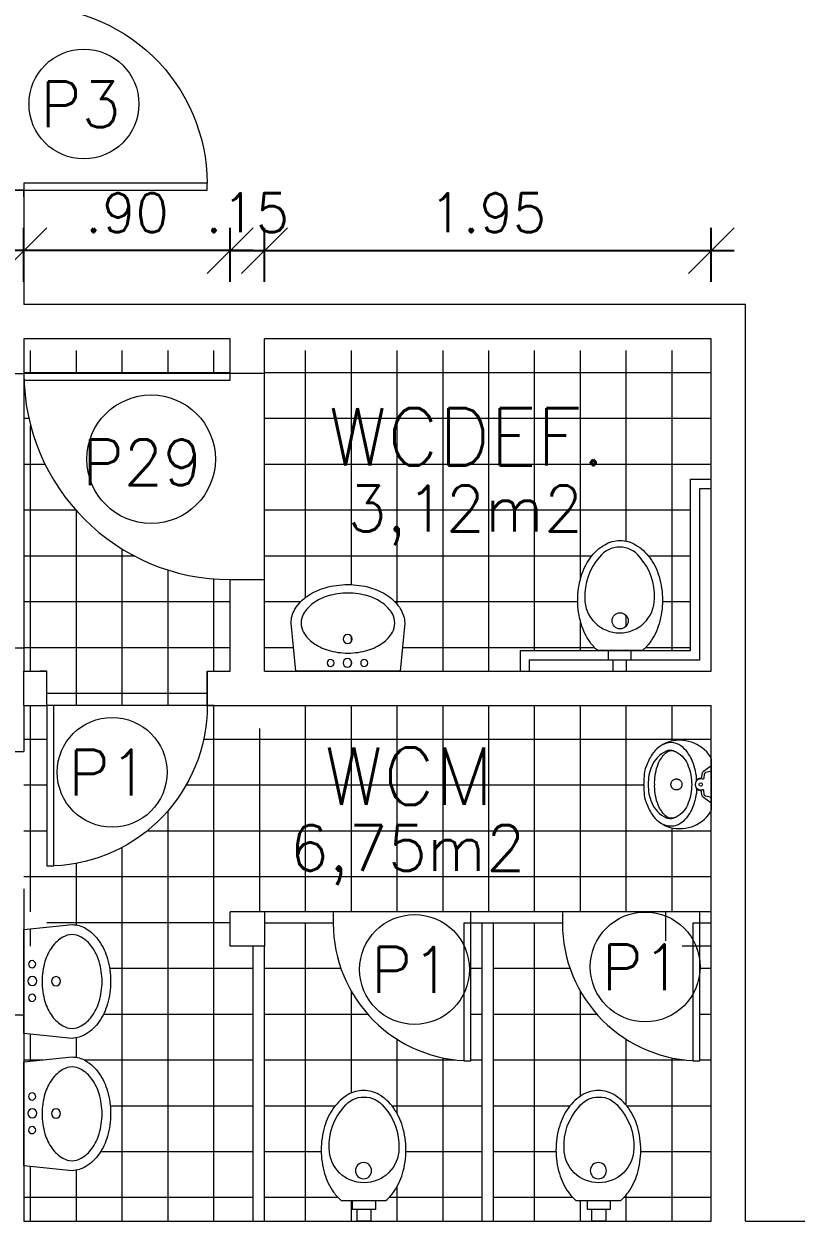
# Model space of a CAD drawing. Header units: millimetres. Extents: x 521 to 1055, y 261 to 520.
# Drawn here: x 540.46 to 543.83, y 287.21 to 292.44 of the extents above; entities that cross this region are included whole.
import ezdxf
from ezdxf.enums import TextEntityAlignment as Align

# ---------------------------------------------------------------- set-up
doc = ezdxf.new("R2010")
doc.units = ezdxf.units.MM
for name, pattern in [('CONTINU', [0]), ('DASHDOT', [1, 0.5, -0.25, 0, -0.25]), ('HIDDEN', [9.524999999999999, 6.35, -3.175])]:
    doc.linetypes.add(name, pattern=pattern)
doc.layers.add('0.1', color=8, linetype='Continuous', lineweight=13)
doc.styles.add('ROMANS', font='romans')
doc.styles.get("Standard").update_dxf_attribs({"font": 'romans.shx'})
doc.dimstyles.new('Fares Eng - 50', dxfattribs={"dimscale": 2, "dimtxt": 0.085, "dimasz": 0.1, "dimexe": 0.05, "dimexo": 0.05, "dimgap": 0.04, "dimtad": 1, "dimzin": 4, "dimdsep": 46, "dimtxsty": 'ROMANS', "dimblk1": 'OBLIQUE', "dimblk2": 'OBLIQUE', "dimsah": 1, "dimcen": 0.05, "dimdle": 0.05, "dimclrd": 8, "dimclre": 8, "dimclrt": 8, "dimaunit": 1, "dimadec": 0, "dimazin": 0, "dimtfac": 1, "dimtix": 1, "dimtmove": 2, "dimatfit": 0, "dimldrblk": 'OPEN90', "dimfxl": 1, "dimtolj": 1, "dimtzin": 0, "dimarcsym": 0})
pattern_1 = [(0, (-337.1069757534395, -87.28200950754331), (0, 0.2), []), (90, (-337.1069757534395, -87.28200950754331), (-0.2, 1.224606353822377e-17), [])]

# ---------------------------------------------------------------- blocks, each defined once
blk = doc.blocks.new('P80')
for points in [[(0, 0.8600000000001068), (0, 0.8300000000001057), (0.1499999999999986, 0.8300000000001057), (0.1499999999999986, 0.8600000000001068)], [(0, 0), (0, 0.03000000000000114), (0.1499999999999986, 0.03000000000000114), (0.1499999999999986, 0)]]:
    blk.add_lwpolyline(points)
blk.add_lwpolyline([(-0.8000000000000227, 0.06000000000008299), (0, 0.06000000000008299), (0, 0.03000000000000114), (-0.8000000000000227, 0.03000000000000114)], close=True)
at = {"color": 8}
blk.add_arc((-0.02513934576528032, 0.05553438521076377), 0.7748735220644332, 88.14081760279143, 179.6698012135025, dxfattribs=at)
blk = doc.blocks.new('P70')
for points in [[(0, 0.760000000000025), (0, 0.7300000000000239), (0.1499999999999986, 0.7300000000000239), (0.1499999999999986, 0.760000000000025)], [(0, 0), (0, 0.03000000000000114), (0.1499999999999986, 0.03000000000000114), (0.1499999999999986, 0)]]:
    blk.add_lwpolyline(points)
blk.add_lwpolyline([(-0.7000000000000227, 0.06000000000008299), (0, 0.06000000000008299), (0, 0.03000000000000114), (-0.7000000000000227, 0.03000000000000114)], close=True)
at = {"color": 8}
blk.add_arc((3.861494457524373e-15, 0.02932835820894858), 0.7006716417910752, 90, 177.4910967546297, dxfattribs=at)
blk = doc.blocks.new('Cuba-emp')
blk.add_lwpolyline([(0.2100034834991149, 0.2482008336621746), (-7.105427357601002e-15, 0.227407372452717), (7.105427357601002e-15, -0.227407372452717), (0.2100034834991291, -0.2482008336621604, 0.1378156270121392), (0.2705880087187396, -0.2311785380375015, 0.1070411790707005), (0.3288221515426883, -0.1757097620058969, 0.0807505460992588), (0.3644727820534435, -0.09904874869174485, 0.06864280771685904), (0.3780384553094791, -0.0007008336622078559, 0.06864280771690003), (0.3644727820534364, 0.09764708136732558, 0.08075054609930853), (0.3288221515426741, 0.1743080946814768, 0.10704117907071), (0.2705880087187253, 0.2297768707130761, 0.1157522192348251), (0.2100034834991149, 0.2482008336621746)], format="xyb")
blk.add_lwpolyline([(0.2100034834991149, 0.2045185337481215, -0.1318273881114975), (0.2501415417997279, 0.1937487812531433, -0.1066332451029667), (0.2967372728202164, 0.1514795764228545, -0.08348179435471227), (0.328253700616866, 0.08706086194230345, -0.0722322283218027), (0.3408968663839005, 1.243449787580175e-14, -0.07223222832186973), (0.3282537006168731, -0.08706086194227858, -0.08348179435460365), (0.2967372728202307, -0.1514795764226058, -0.106633245102999), (0.2501415417997421, -0.1937487812531256, -0.1318273881114998), (0.2100034834991291, -0.2045185337481072, -0.1318273881114848), (0.1698654251985161, -0.1937487812531282, -0.1066332451030064), (0.1232696941780276, -0.151479576422612, -0.08348179435461947), (0.09175326638137804, -0.08706086194228746, -0.07223222832185378), (0.07911010061422985, 3.552713678800501e-15, -0.07223222832187323), (0.09175326638137093, 0.08706086194229457, -0.08348179435457351), (0.1232696941780134, 0.15147957642262, -0.1066332451030294), (0.1698654251985019, 0.1937487812531398, -0.1318273881114961)], format="xyb", close=True)
for centre, radius in [((0.03578416458526235, 0.0710594457912066), 0.01546869292730512), ((0.03651954001270497, -0.002319139823612204), 0.0193358661591314), ((0.03651954001270497, -0.002319139823612204), 0.0193358661591314), ((0.1402810526510621, -0.001433449959218791), 0.01977531766275002), ((0.03578416458526945, -0.07569772543820363), 0.01546869292730512)]:
    blk.add_circle(centre, radius)
blk = doc.blocks.new('MIC')
for p, q in [((-7.181022390642248e-30, -3.552713678800501e-15), (2.253725092833587e-16, 0.1114999999999959)), ((0.294006887496943, 0.001700320565272878), (0.294006887496943, -4.146983364735735e-15)), ((-2.253725092833731e-16, -0.111500000000003), (-7.181022390642248e-30, -3.552713678800501e-15)), ((0.294006887496943, -4.146983364735735e-15), (0.294006887496943, -0.001700320565281172))]:
    blk.add_line(p, q)
for points in [[(0.06389889671298657, 0.01598841757203382, -0.1006025227802019), (0.08200000000000095, 0.09999999999999948, -0.1146110086684233), (0.1229999999999997, 0.1609999999999993, -0.3098364236183091), (0.2095199143072243, 0.1751021543491027, -0.3098364236183091)], [(0.1613928576543483, -0.1455672248154997), (0.1649101941308434, -0.1467308523902687, 0.1890387966786642), (0.1966600698150721, -0.1450091000326438, 0.1890137212314096), (0.2599702370741317, -0.07963134921959511, 0.1168018518744347), (0.2749686266706473, -2.332144905471686e-15, 0.1168018518744347), (0.2599702370741321, 0.0796313492195905, 0.1890137212314096), (0.1966600698150728, 0.1450091000326395, 0.1890387966786642), (0.164910194130844, 0.1467308523902645), (0.1613928576543489, 0.1455672248154954)], [(1.072361025267808e-16, 0.05305361097392058, -0.4731156655992713), (0.005000000000000895, 0.05599999999999915), (0.02500000000000046, 0.05149999999999894, -0.3625423988178856), (0.03149999999999951, 0.04299999999999742), (0.03250000000000069, 0.02849999999999924, 0.5647686887747856), (0.03857059185199323, 0.02282112824928532)], [(0.002000000000000831, 0.0804999999999989), (0.03400000000000081, 0.05699999999999676, -0.1805002929806469), (0.04100000000000046, 0.04549999999999868), (0.04299999999999932, 0.03199999999999816, 0.350290051334585), (0.04850000000000071, 0.02599999999999793, -0.2520343750682387), (0.06300000000000065, 0.01949999999999883)], [(-1.072361025267879e-16, -0.05305361097392414, 0.4731156655992713), (0.005000000000000668, -0.05600000000000272), (0.02500000000000025, -0.05150000000000259, 0.3625423988178856), (0.03149999999999933, -0.0430000000000011), (0.03250000000000058, -0.02850000000000292, -0.5647686887747856), (0.03857059185199314, -0.02282112824928902)], [(0.002000000000000505, -0.08050000000000246), (0.03400000000000058, -0.05700000000000045, 0.1805002929806469), (0.04100000000000028, -0.0455000000000024), (0.0429999999999992, -0.03200000000000189, -0.350290051334585), (0.0485000000000006, -0.02600000000000167, 0.2520343750682387), (0.06300000000000057, -0.01950000000000264)], [(0.06389889671298651, -0.01598841757203763, 0.1006025227802019), (0.08200000000000053, -0.1000000000000034, 0.1146110086684233), (0.122999999999999, -0.1610000000000034, 0.3098364236183091), (0.2095199143072236, -0.1751021543491071, 0.3098364236183091)]]:
    blk.add_lwpolyline(points, format="xyb")
blk.add_lwpolyline([(0.2469999999999999, -2.275612532610937e-15), (0.2471178908324276, -0.007832022022059848, -0.1020165053088811), (0.2314231464083887, -0.09020397524524396, -0.1006339586119125), (0.1998321805410083, -0.1371621200431705, -0.3104304348799956), (0.1587115284339952, -0.14447530021719, -0.02983714588725854), (0.1530000000000002, -0.1425000000000004, -0.1938874956134008), (0.1005000000000001, -0.08000000000000028, -0.09663518521957772), (0.08549999999999969, -1.949176117819334e-15, -0.09663518521957772), (0.1005000000000004, 0.07999999999999631, -0.1938874956134008), (0.1530000000000007, 0.1424999999999962, -0.02983714588725854), (0.1587115284339958, 0.1444753002171858, -0.3104304348799956), (0.1998321805410089, 0.1371621200431661, -0.1006339586119125), (0.2314231464083891, 0.09020397524523946, -0.1020165053088811), (0.2471178908324277, 0.007832022022055296)], format="xyb", close=True)
blk.add_circle((0.04599999999999937, -1.869335632467826e-15), 0.0075)
at = {"linetype": 'DASHDOT'}
blk.add_circle((0.1519999999999992, -2.083591112145287e-15), 0.024, dxfattribs=at)
for centre, radius, start, end in [((0.1377702899573948, 0.0315578556840454), 0.1611987715412378, 69.96350135858401, 146.725367118701), ((0.1386857544530518, 0.0475243997117098), 0.1459577868522475, 35.25885026493741, 68.15339377250778), ((0.01420555517480282, 0.1112656864088919), 0.01420748748665075, 142.0649101323887, 179.0550202112607), ((0.0354886119335873, -0.01077122697287798), 0.2641474675909128, 26.26255795670085, 32.66128229190893), ((-0.02926556299823355, -0.04272209828493694), 0.336355232746058, 21.06742201065763, 26.2625579567061), ((0.159761937990389, 0.03009408813070781), 0.1337877300855334, 1.845086542449727, 21.06742201065554), ((0.04599999999999937, -1.869335632467826e-15), 0.024, 251.967363912805, 108.0326360871948), ((-0.7216496446169334, 0.001700320565274931), 1.015656532113876, 359.9999999999999, 1.845086542450083), ((0.1597619379903889, -0.03009408813071201), 0.1337877300855336, 338.9325779893443, 358.15491345755), ((-0.7216496446169334, -0.001700320565275566), 1.015656532113876, 358.1549134575496, 359.9999999999998), ((-0.02926556299823338, 0.04272209828493351), 0.3363552327460579, 333.7374420432938, 338.9325779893422), ((0.01420555517480237, -0.1112656864088955), 0.014207487486651, 180.9449797887391, 217.935089867611), ((0.1377702899573947, -0.03155785568404951), 0.1611987715412371, 213.2746328812987, 290.0364986414158), ((0.1386857544530517, -0.0475243997117139), 0.1459577868522475, 291.846606227492, 324.7411497350624), ((0.03548861193358734, 0.01077122697287429), 0.2641474675909128, 327.3387177080908, 333.7374420432989)]:
    blk.add_arc(centre, radius, start, end)
blk = doc.blocks.new('Vaso')
for points in [[(0.02999999999997272, -0.04999999999995453), (0.02999999999997272, 0), (-0.02999999999997272, 0), (-0.02999999999997272, -0.04999999999995453)], [(0.04999999999995453, -0.09000000000014552), (0.04999999999995453, -0.04999999999995453), (-0.04999999999995453, -0.04999999999995453), (-0.04999999999995453, -0.09000000000014552)]]:
    blk.add_lwpolyline(points)
for points in [[(0.1828955200001019, -0.3100000000001728, -0.071776), (0.1680402599999979, -0.4129498500001318, -0.083144), (0.128710270000056, -0.4938477600001079, -0.106699), (0.06516211000007388, -0.5518467399999736, -0.132564), (-0.002104480000070907, -0.5700000000001637, -0.132564), (-0.06937106999998832, -0.5518467399999736, -0.106699), (-0.1329192299999704, -0.4938477600001079, -0.083144), (-0.1722492199999124, -0.4129498500001318, -0.071776), (-0.1871044800000163, -0.3100000000001728, -0.071776), (-0.1722492199999124, -0.2070501499999864, -0.083144), (-0.1329192299999704, -0.1261522400000104, -0.060171), (-0.09999999999990905, -0.09000000000014552), (0.09579103999999461, -0.09000000000014552, -0.060171), (0.128710270000056, -0.1261522400000104, -0.083144), (0.1680402599999979, -0.2070501499999864, -0.071776)], [(-0.08763701527800549, -0.4972033683313839, 0.2473999053505774), (0, -0.5413053001348089, 0.2473999053505774), (0.08763701527800549, -0.4972033683313839, 0.1978584598758542), (0.1521044799999345, -0.3175259839795217, 0.4183289460701766), (0, -0.1675407474929216, 0.4183289460701766), (-0.1521044799999345, -0.3175259839795217, 0.1978584598758542)]]:
    blk.add_lwpolyline(points, format="xyb", close=True)
blk.add_circle((-0.002104480000070907, -0.2200259839794398), 0.03525)
blk = doc.blocks.new('ÁREA')
for p in [(4.97462945148186e-05, 0.003761569252461072), (0, 0)]:
    blk.add_attdef('COMPARTIMENTO', text='', height=0.0025).set_placement(p, align=Align.CENTER)
at = {"color": 1}
for p in [(-4.97462945148186e-05, -0.003761569252461072), (-9.94925890296372e-05, -0.007523138504922144)]:
    blk.add_attdef('ÁREA', text='', height=0.002, dxfattribs=at).set_placement(p, align=Align.CENTER)
blk = doc.blocks.new('_OBLIQUE')
at = {"color": 0, "linetype": 'ByBlock'}
blk.add_line((-0.5, -0.5), (0.5, 0.5), dxfattribs=at)
blk = doc.blocks.new('*D1764')
at = {"layer": '0.1', "color": 8, "linetype": 'CONTINU', "lineweight": -2, "transparency": 16777216}
for p, q in [((540.4640388595019, 291.3144788319043), (540.4640388595019, 291.5502808164081)), ((541.364038859502, 291.3144788319043), (541.364038859502, 291.5502808164081)), ((541.464038859502, 291.4502808164081), (540.3640388595019, 291.4502808164081))]:
    blk.add_line(p, q, dxfattribs=at)
at = {"layer": 'DEFPOINTS', "color": 0, "linetype": 'CONTINU', "lineweight": -2, "transparency": 16777216}
for p in [(540.4640388595019, 291.4502808164081), (540.4640388595019, 291.2144788319043), (541.364038859502, 291.2144788319043)]:
    blk.add_point(p, dxfattribs=at)
at = {"layer": '0.1', "color": 8, "linetype": 'CONTINU', "lineweight": -2, "transparency": 16777216, "xscale": 0.2, "yscale": 0.2, "zscale": 0.2, "rotation": 180}
blk.add_blockref('_OBLIQUE', (540.4640388595019, 291.4502808164081), dxfattribs=at)
at = {"layer": '0.1', "color": 8, "linetype": 'CONTINU', "lineweight": -2, "transparency": 16777216, "xscale": 0.2, "yscale": 0.2, "zscale": 0.2}
blk.add_blockref('_OBLIQUE', (541.364038859502, 291.4502808164081), dxfattribs=at)
at = {"layer": '0.1', "color": 8, "linetype": 'CONTINU', "transparency": 16777216, "insert": (540.9140388595019, 291.6152808164081), "char_height": 0.17, "attachment_point": 5, "style": 'ROMANS'}
blk.add_mtext('\\A1;.90', dxfattribs=at)
blk = doc.blocks.new('_Open90')
at = {"color": 0, "linetype": 'ByBlock', "lineweight": -2}
for p, q in [((-0.5, 0.5), (0, 0)), ((0, 0), (-1, 0)), ((0, 0), (-0.5, -0.5))]:
    blk.add_line(p, q, dxfattribs=at)
blk = doc.blocks.new('*D1765')
at = {"layer": '0.1', "color": 8, "linetype": 'CONTINU', "lineweight": -2, "transparency": 16777216}
for p, q in [((541.364038859502, 291.3144788319043), (541.364038859502, 291.5502808164081)), ((541.514038859502, 291.3144788319043), (541.514038859502, 291.5502808164081)), ((541.364038859502, 291.4502808164081), (541.1640388595019, 291.4502808164081)), ((541.364038859502, 291.4502808164081), (541.514038859502, 291.4502808164081)), ((541.514038859502, 291.4502808164081), (541.714038859502, 291.4502808164081))]:
    blk.add_line(p, q, dxfattribs=at)
at = {"layer": 'DEFPOINTS', "color": 0, "linetype": 'CONTINU', "lineweight": -2, "transparency": 16777216}
for p in [(541.514038859502, 291.4502808164081), (541.364038859502, 291.2144788319043), (541.514038859502, 291.2144788319043)]:
    blk.add_point(p, dxfattribs=at)
at = {"layer": '0.1', "color": 8, "linetype": 'CONTINU', "lineweight": -2, "transparency": 16777216, "xscale": 0.2, "yscale": 0.2, "zscale": 0.2}
blk.add_blockref('_OBLIQUE', (541.364038859502, 291.4502808164081), dxfattribs=at)
at = {"layer": '0.1', "color": 8, "linetype": 'CONTINU', "lineweight": -2, "transparency": 16777216, "xscale": 0.2, "yscale": 0.2, "zscale": 0.2, "rotation": 180}
blk.add_blockref('_OBLIQUE', (541.514038859502, 291.4502808164081), dxfattribs=at)
at = {"layer": '0.1', "color": 8, "linetype": 'CONTINU', "transparency": 16777216, "insert": (541.439038859502, 291.6152808164081), "char_height": 0.17, "attachment_point": 5, "style": 'ROMANS'}
blk.add_mtext('\\A1;.15', dxfattribs=at)
blk = doc.blocks.new('*D1766')
at = {"layer": '0.1', "color": 8, "linetype": 'CONTINU', "lineweight": -2, "transparency": 16777216}
for p, q in [((541.514038859502, 291.3144788319043), (541.514038859502, 291.5502808164081)), ((543.4640388595021, 291.3144788319044), (543.4640388595021, 291.5502808164081)), ((541.4140388595019, 291.4502808164081), (543.5640388595021, 291.4502808164081))]:
    blk.add_line(p, q, dxfattribs=at)
at = {"layer": 'DEFPOINTS', "color": 0, "linetype": 'CONTINU', "lineweight": -2, "transparency": 16777216}
for p in [(543.4640388595021, 291.4502808164081), (541.514038859502, 291.2144788319043), (543.4640388595021, 291.2144788319043)]:
    blk.add_point(p, dxfattribs=at)
at = {"layer": '0.1', "color": 8, "linetype": 'CONTINU', "lineweight": -2, "transparency": 16777216, "xscale": 0.2, "yscale": 0.2, "zscale": 0.2, "rotation": 180}
blk.add_blockref('_OBLIQUE', (541.514038859502, 291.4502808164081), dxfattribs=at)
at = {"layer": '0.1', "color": 8, "linetype": 'CONTINU', "lineweight": -2, "transparency": 16777216, "xscale": 0.2, "yscale": 0.2, "zscale": 0.2}
blk.add_blockref('_OBLIQUE', (543.4640388595021, 291.4502808164081), dxfattribs=at)
at = {"layer": '0.1', "color": 8, "linetype": 'CONTINU', "transparency": 16777216, "insert": (542.489038859502, 291.6152808164081), "char_height": 0.17, "attachment_point": 5, "style": 'ROMANS'}
blk.add_mtext('\\A1;1.95', dxfattribs=at)

msp = doc.modelspace()

# ---------------------------------------------------------------- hatches: boundary and pattern name
at = {"layer": '0.1', "linetype": 'CONTINU'}
h = msp.add_hatch(dxfattribs=at)
h.set_pattern_fill('_USER', color=8, scale=0.2, style=0, double=1, pattern_type=0)
h.set_pattern_definition(pattern_1)
h.paths.add_polyline_path([(541.364038859502, 291.0144788319045), (540.4640388595013, 291.0144788319045), (540.4640388595014, 290.9144788319045), (541.3640388595021, 290.9144788319044)])
h = msp.add_hatch(dxfattribs=at)
h.set_pattern_fill('_USER', color=8, scale=0.2, style=0, double=1, pattern_type=0)
h.set_pattern_definition(pattern_1)
h.paths.add_polyline_path([(543.3740388595019, 290.4524467344995), (543.4640388595019, 290.4524467344994), (543.4640388595018, 291.0144788319042), (541.514038859502, 291.0144788319045), (541.514038859502, 290.9144788319044), (541.514038859502, 290.0144788319045), (541.5140388595019, 289.6144788319041), (542.6296188113951, 289.6144788319043), (542.6296188113951, 289.7044788319043), (543.3740388595019, 289.7044788319043)])
h.paths.add_polyline_path([(543.101393339502, 289.8345048158837, -1), (543.030893339502, 289.8345048158837, -1)], flags=0)
h.paths.add_polyline_path([(541.9647975632504, 289.6502629964894, -1), (541.9338601773957, 289.6502629964894, -1)], flags=16)
h.paths.add_polyline_path([(541.8966112922353, 289.7547598845552, -1), (541.8570606569099, 289.7547598845552, -1)], flags=16)
h.paths.add_polyline_path([(541.8952861508674, 289.6509983719168, -1), (541.856614418549, 289.6509983719168, -1)], flags=16)
h.paths.add_polyline_path([(541.818040392021, 289.6502629964894, -1), (541.7871030061663, 289.6502629964894, -1)], flags=16)
edge = h.paths.add_edge_path(flags=16)
edge.add_arc((543.2453039776185, 289.924478581504), 0.3641606381167727, 163.5782748653673, 179.999960602859, ccw=False)
edge.add_arc((543.1572284363331, 289.9504364964156), 0.2723395385858779, 144.5667168692639, 163.5781902089613, ccw=False)
edge.add_arc((543.1014494777413, 289.9901253472447), 0.2038815434230515, 120.2052823623753, 144.56672184459, ccw=False)
edge.add_arc((543.0661433251732, 290.0507746638613), 0.1337041680431426, 89.99999385975178, 120.2053114872979, ccw=False)
edge.add_arc((543.0661433538306, 290.0507746638617), 0.1337041680427554, 59.79468851265841, 90.00000614019962, ccw=False)
edge.add_arc((543.0308372012624, 289.9901253472447), 0.2038815434230601, 35.433278155409994, 59.79471763762467, ccw=False)
edge.add_arc((542.9750582426707, 289.9504364964156), 0.2723395385858707, 16.42180979103881, 35.43328313073607, ccw=False)
edge.add_arc((542.8869827013853, 289.924478581504), 0.3641606381167788, 3.939714088119217e-05, 16.42172513463271, ccw=False)
edge.add_arc((542.8869827013845, 289.9244790823047), 0.3641606381175685, 343.57827486538554, 359.9999606028769, ccw=False)
edge.add_arc((542.9750582426707, 289.898521167393), 0.2723395385858779, 324.5667168692639, 343.5781902089613, ccw=False)
edge.add_arc((543.0308360580772, 289.8588334095786), 0.2038831085606229, 310.79308703992695, 324.56665782429025, ccw=False)
edge.add_line((543.1640388595018, 289.7044788319044), (542.9682478195019, 289.7044788319044))
edge.add_arc((543.1014506209266, 289.8588334095786), 0.2038831085606259, 215.4333421757097, 229.206912960073, ccw=False)
edge.add_arc((543.1572284363331, 289.898521167393), 0.2723395385858707, 196.4218097910387, 215.4332831307361, ccw=False)
edge.add_arc((543.2453039776193, 289.9244790823047), 0.3641606381175744, 180.0000393971231, 196.4217251346145, ccw=False)
edge = h.paths.add_edge_path()
edge.add_line((542.126470258194, 289.8244823154033), (542.1056767969845, 289.6144788319041))
edge.add_line((542.1056767969845, 289.6144788319041), (541.6508620520791, 289.6144788319041))
edge.add_line((541.6508620520791, 289.6144788319041), (541.6300685908697, 289.8244823154033))
edge.add_arc((541.7463937720245, 289.8244823154033), 0.1163251811548207, 148.612702836135, 180, ccw=False)
edge.add_arc((541.8092756499307, 289.7861181863297), 0.1899861407506768, 124.1737272449669, 148.6127028361566, ccw=False)
edge.add_arc((541.8505431898529, 289.7253349099642), 0.2634546138323976, 105.70713381772819, 124.1737272450641, ccw=False)
edge.add_arc((541.877568590869, 289.6292349165046), 0.3632823707089864, 89.99999999991041, 105.70713381751389, ccw=False)
edge.add_arc((541.8775685908702, 289.6292349165049), 0.3632823707087596, 74.29286618247642, 90.00000000008959, ccw=False)
edge.add_arc((541.9045939918864, 289.7253349099643), 0.2634546138322602, 55.82627275494252, 74.29286618228878, ccw=False)
edge.add_arc((541.9458615318085, 289.7861181863298), 0.1899861407506199, 31.38729716382869, 55.826272755023524, ccw=False)
edge.add_arc((542.0087434097147, 289.8244823154033), 0.1163251811548238, 0, 31.387297163865128, ccw=False)
h.paths.add_polyline_path([(541.6929335570958, 290.1272698558589), (543.0881716523339, 290.1272698558589), (543.0881716523339, 290.4844127130017), (541.6929335570958, 290.4844127130017)], flags=24)
h.paths.add_polyline_path([(541.697780682079, 290.450343763601), (543.0965902058886, 290.450343763601), (543.0965902058886, 290.825343763601), (541.697780682079, 290.825343763601)], flags=24)
h = msp.add_hatch(dxfattribs=at)
h.set_pattern_fill('_USER', color=8, scale=0.2, style=0, double=1, pattern_type=0)
h.set_pattern_definition(pattern_1)
h.paths.add_polyline_path([(541.3640388595021, 290.0144788319045, -0.4044820182103342), (540.4645389984681, 290.8844788319045), (540.4640388595016, 290.8844788319045), (540.4640388595013, 289.7144788319044), (540.4640388595014, 289.6144788319043), (540.5640388595014, 289.6144788319043), (540.5640388595016, 289.4644788319043), (540.5940388595016, 289.4644788319043), (541.2640388595016, 289.4644788319043), (541.2640388595015, 289.6144788319044), (541.2940388595015, 289.6144788319043), (541.3640388595022, 289.6144788319042)])
h = msp.add_hatch(dxfattribs=at)
h.set_pattern_fill('_USER', color=8, scale=0.2, style=0, double=1, pattern_type=0)
h.set_pattern_definition(pattern_1)
h.paths.add_polyline_path([(543.1916691962418, 289.013975074073, -0.0242939793170029), (543.1786543855163, 289.0439368002839, 0.001621146171441469), (543.1794318207482, 289.0418989407892, -0.08407049104028204), (543.1705585558806, 289.0856835186767, -0.0080508827246146), (543.170031972005, 289.1183848858559), (543.170031972005, 289.1200852064218), (543.170031972005, 289.1217855269872, -0.008050882724628144), (543.1705585558805, 289.1544868941665, -0.08407049104032517), (543.1794318207482, 289.198271472054, -0.02267194022915395), (543.1916691962399, 289.2261953387671, -0.02792695871141149), (543.2061709244849, 289.2518668513936, -0.1445233165132394), (543.2710388595021, 289.303085206422, -0.3480502846416239), (543.4610388595021, 289.2400852064214, -0.1628160447217024), (543.4640388595019, 289.2315852064153), (543.464038859502, 289.4644788319043), (541.5140388595019, 289.4644788319043), (541.514038859502, 289.3644788319043), (541.3640388595021, 289.3644788319043), (541.3640388595021, 289.4644788319042), (541.2640388595015, 289.4644788319043, -0.4014455578218957), (540.5940388595011, 288.7644788319043), (540.5640388595014, 288.7644788319043), (540.5640388595016, 289.4644788319043), (540.5340388595015, 289.4644788319043), (540.4640388595014, 289.4644788319042), (540.4640388595013, 289.2644788319039), (540.4640388595009, 288.664478831904), (540.4640388595009, 288.5644788319042), (540.5640388595021, 288.5644788319042), (540.5640388595021, 288.4144788319043), (540.4640388595011, 288.4144788319043), (540.4640388595011, 288.0325717317581), (540.4640388595016, 287.5144788319041), (540.4640388595011, 287.4551084754265), (540.4640388595011, 287.2144788319043), (541.3640388595021, 287.2144788319043), (541.3640388595019, 288.4144788319043), (541.1640388595023, 288.4144788319043), (541.164038859502, 288.5644788319042), (541.364038859502, 288.5644788319042), (541.514038859502, 288.5644788319042), (541.8140388595019, 288.5644788319042), (542.0906883003648, 288.5644788319042, -0.0784643861533886), (542.1654420921303, 288.5644788319042), (542.4140388595019, 288.5644788319042), (542.8140388595018, 288.5644788319041), (543.0984722692158, 288.5644788319041, -0.07846438615411348), (543.173226060982, 288.5644788319042), (543.4140388595019, 288.5644788319042), (543.4640388595019, 288.564478831904), (543.4640388595019, 289.0085852064207, -0.1628160445962458), (543.4610388595017, 289.0000852064217, -0.3480502846434532), (543.2710388595005, 288.9370852064224, -0.1445233165125501), (543.2061709244841, 288.9883035614512, -0.02792695870628837)])
h.paths.add_polyline_path([(541.3640388595018, 288.5644788319042), (541.1640388595022, 288.5644788319042), (541.1640388595023, 288.4144788319043), (541.3640388595019, 288.4144788319043)], flags=16)
h.paths.add_polyline_path([(541.464038859502, 288.4144788319043), (541.364038859502, 288.4144788319043), (541.3640388595021, 287.2144788319043), (541.464038859502, 287.2144788319043)])
edge = h.paths.add_edge_path(flags=16)
edge.add_arc((540.6043199121522, 288.2614125541701), 0.01977531766275002, 0, 360)
edge = h.paths.add_edge_path(flags=16)
edge.add_arc((540.6043199121522, 287.6839492978385), 0.01977531766275002, 0, 360)
edge = h.paths.add_edge_path()
edge.add_line((540.6740423430002, 288.0117782705487), (540.4640388595011, 288.0325717317581))
edge.add_line((540.4640388595011, 288.0325717317581), (540.4640388595011, 288.4873864766636))
edge.add_line((540.4640388595011, 288.4873864766636), (540.6740423430002, 288.508179937873))
edge.add_arc((540.6740423430002, 288.3918547567182), 0.1163251811548207, 58.612702836134986, 90, ccw=False)
edge.add_arc((540.6356782139267, 288.328972878812), 0.1899861407506768, 34.173727244966926, 58.612702836156586, ccw=False)
edge.add_arc((540.5748949375611, 288.2877053388897), 0.2634546138324446, 15.70713381772498, 34.173727245057194, ccw=False)
edge.add_arc((540.4787949441017, 288.2606799378736), 0.3632823707089318, -8.969891496235505e-11, 15.707133817516421, ccw=False)
edge.add_arc((540.4787949441019, 288.2606799378725), 0.3632823707087027, -15.707133817526085, 8.958522812463343e-11, ccw=False)
edge.add_arc((540.5748949375612, 288.2336545368564), 0.2634546138323303, 325.82627275493917, 344.29286618228025, ccw=False)
edge.add_arc((540.6356782139267, 288.1923869969341), 0.189986140750635, 301.3872971638523, 325.8262727550473, ccw=False)
edge.add_arc((540.6740423430002, 288.129505119028), 0.1163251811548238, 270, 301.387297163865, ccw=False)
edge.add_line((540.6740423430002, 287.4343150142171), (540.4640388595011, 287.4551084754265))
edge.add_line((540.4640388595011, 287.4551084754265), (540.4640388595011, 287.909923220332))
edge.add_line((540.4640388595011, 287.909923220332), (540.6740423430002, 287.9307166815414))
edge.add_arc((540.6740423430002, 287.8143915003866), 0.1163251811548207, 58.612702836134986, 90, ccw=False)
edge.add_arc((540.6356782139267, 287.7515096224804), 0.1899861407506768, 34.173727244966926, 58.612702836156586, ccw=False)
edge.add_arc((540.5748949375611, 287.7102420825581), 0.2634546138324446, 15.70713381772498, 34.173727245057194, ccw=False)
edge.add_arc((540.4787949441017, 287.683216681542), 0.3632823707089318, -8.969891496235505e-11, 15.707133817516421, ccw=False)
edge.add_arc((540.4787949441019, 287.6832166815409), 0.3632823707087027, -15.707133817526085, 8.958522812463343e-11, ccw=False)
edge.add_arc((540.5748949375612, 287.6561912805248), 0.2634546138323303, 325.82627275493917, 344.29286618228025, ccw=False)
edge.add_arc((540.6356782139267, 287.6149237406025), 0.189986140750635, 301.3872971638523, 325.8262727550473, ccw=False)
edge.add_arc((540.6740423430002, 287.5520418626963), 0.1163251811548238, 270, 301.387297163865, ccw=False)
h.paths.add_polyline_path([(541.4402537699527, 288.6455111790201), (542.8354918651909, 288.6455111790201), (542.8354918651909, 289.0026540361629), (541.4402537699527, 289.0026540361629)], flags=24)
h.paths.add_polyline_path([(541.7070056568408, 288.9685850867623), (542.5820056568408, 288.9685850867623), (542.5820056568408, 289.3435850867623), (541.7070056568408, 289.3435850867623)], flags=24)
h = msp.add_hatch(dxfattribs=at)
h.set_pattern_fill('_USER', color=8, scale=0.2, style=0, double=1, pattern_type=0)
h.set_pattern_definition(pattern_1)
h.paths.add_polyline_path([(541.8140388595019, 288.5144788319042), (541.7140388595017, 288.5144788319041), (541.7140388595019, 288.4144788319043), (541.5140388595019, 288.4144788319043), (541.5140388595021, 287.2144788319043), (541.9184187176277, 287.2144788319043), (541.9184187176276, 287.2644788319042), (541.9784187176276, 287.2644788319042), (541.9784187176278, 287.2144788319043), (542.4140388595019, 287.2144788319043), (542.4140388595019, 287.914478831904), (542.384038859502, 287.9144788319041), (542.384038859502, 287.915229301241, -0.3996375341443587)])
h.paths.add_polyline_path([(542.1164599008359, 287.6274255494453, 3.073136091760415e-06), (542.1164589544248, 287.6274287606302, -2.298261749447737e-06)], flags=0)
h.paths.add_polyline_path([(541.9815642376276, 287.4345048158837, -1), (541.9110642376276, 287.4345048158837, -1)], flags=0)
h.paths.add_polyline_path([(541.7140388595018, 288.5144788319042), (541.514038859502, 288.5144788319042), (541.5140388595019, 288.4144788319043), (541.7140388595017, 288.4144788319043)], flags=16)
h.paths.add_polyline_path([(542.464038859502, 288.5144788319041), (542.414038859502, 288.5144788319041), (542.4140388595019, 287.9144788319041), (542.4140388595019, 287.2144788319042), (542.464038859502, 287.2144788319042)])
edge = h.paths.add_edge_path(flags=16)
edge.add_arc((541.7671535995111, 287.524478581504), 0.3641606381167727, 3.939714095343596e-05, 16.42172513463274)
edge.add_arc((541.8552291407965, 287.5504364964156), 0.2723395385858779, 16.4218097910387, 35.43328313073609)
edge.add_arc((541.9110080993883, 287.5901253472447), 0.2038815434230515, 35.43327815540997, 59.79471763762466)
edge.add_arc((541.9463142519563, 287.6507746638613), 0.1337041680431426, 59.79468851270207, 90.00000614024825)
edge.add_arc((541.9463142232989, 287.6507746638617), 0.1337041680427554, 89.99999385980047, 120.2053114873416)
edge.add_arc((541.9816203758671, 287.5901253472447), 0.2038815434230601, 120.2052823623753, 144.56672184459)
edge.add_arc((542.0373993344589, 287.5504364964156), 0.2723395385858707, 144.5667168692639, 163.5781902089613)
edge.add_arc((542.1254748757443, 287.524478581504), 0.3641606381167788, 163.5782748653673, 179.999960602859)
edge.add_arc((542.1254748757451, 287.5244790823048), 0.3641606381175685, 180.0000393971231, 196.4217251346145)
edge.add_arc((542.0373993344589, 287.4985211673931), 0.2723395385858779, 196.4218097910387, 215.4332831307361)
edge.add_arc((541.9816215190524, 287.4588334095786), 0.2038831085606229, 215.4333421757097, 229.206912960073)
edge.add_line((541.8484187176277, 287.3044788319044), (542.0442097576276, 287.3044788319044))
edge.add_arc((541.911006956203, 287.4588334095786), 0.2038831085606259, 310.7930870399269, 324.5666578242902)
edge.add_arc((541.8552291407965, 287.4985211673931), 0.2723395385858707, 324.5667168692639, 343.5781902089612)
edge.add_arc((541.7671535995103, 287.5244790823048), 0.3641606381175744, 343.5782748653855, 359.9999606028769)
h = msp.add_hatch(dxfattribs=at)
h.set_pattern_fill('_USER', color=8, scale=0.2, style=0, double=1, pattern_type=0)
h.set_pattern_definition(pattern_1)
h.paths.add_polyline_path([(542.8140388595019, 288.5144788319042), (542.6640388595019, 288.5144788319041), (542.664038859502, 288.4144788319043), (542.5640388595019, 288.4144788319043), (542.564038859502, 287.2144788319042), (542.9433172336323, 287.2144788319042), (542.9433172336325, 287.2644788319042), (543.0033172336322, 287.2644788319042), (543.0033172336323, 287.2144788319042), (543.4640388595019, 287.214478831904), (543.4640388595019, 288.4144788319041), (543.4140388595019, 288.414478831904), (543.4140388595019, 287.9144788319039), (543.384038859502, 287.914478831904), (543.384038859502, 287.9152293012409, -0.3996375341444135)])
h.paths.add_polyline_path([(543.1413584168406, 287.6274255494453, 3.073136091760415e-06), (543.1413574704295, 287.6274287606302, -2.298261749447737e-06)], flags=0)
h.paths.add_polyline_path([(543.0064627536323, 287.4345048158837, -1), (542.9359627536322, 287.4345048158837, -1)], flags=0)
h.paths.add_polyline_path([(542.6640388595019, 288.5144788319042), (542.5140388595017, 288.5144788319041), (542.514038859502, 287.2144788319042), (542.5640388595019, 287.2144788319042), (542.5640388595019, 288.4144788319042), (542.6640388595022, 288.4144788319044)])
edge = h.paths.add_edge_path(flags=16)
edge.add_arc((542.7920521155157, 287.524478581504), 0.3641606381167727, 3.939714095343596e-05, 16.42172513463274)
edge.add_arc((542.8801276568012, 287.5504364964156), 0.2723395385858779, 16.4218097910387, 35.43328313073609)
edge.add_arc((542.9359066153929, 287.5901253472447), 0.2038815434230515, 35.43327815540997, 59.79471763762466)
edge.add_arc((542.971212767961, 287.6507746638613), 0.1337041680431426, 59.79468851270207, 90.00000614024825)
edge.add_arc((542.9712127393036, 287.6507746638617), 0.1337041680427554, 89.99999385980047, 120.2053114873416)
edge.add_arc((543.0065188918718, 287.5901253472447), 0.2038815434230601, 120.2052823623753, 144.56672184459)
edge.add_arc((543.0622978504636, 287.5504364964156), 0.2723395385858707, 144.5667168692639, 163.5781902089613)
edge.add_arc((543.150373391749, 287.524478581504), 0.3641606381167788, 163.5782748653673, 179.999960602859)
edge.add_arc((543.1503733917498, 287.5244790823048), 0.3641606381175685, 180.0000393971231, 196.4217251346145)
edge.add_arc((543.0622978504636, 287.4985211673931), 0.2723395385858779, 196.4218097910387, 215.4332831307361)
edge.add_arc((543.0065200350571, 287.4588334095786), 0.2038831085606229, 215.4333421757097, 229.206912960073)
edge.add_line((542.8733172336324, 287.3044788319044), (543.0691082736323, 287.3044788319044))
edge.add_arc((542.9359054722077, 287.4588334095786), 0.2038831085606259, 310.7930870399269, 324.5666578242902)
edge.add_arc((542.8801276568012, 287.4985211673931), 0.2723395385858707, 324.5667168692639, 343.5781902089612)
edge.add_arc((542.7920521155149, 287.5244790823048), 0.3641606381175744, 343.5782748653855, 359.9999606028769)

# ---------------------------------------------------------------- linework, layer by layer
at = {"layer": '0.1', "color": 7}
for p, q in [((540.3140388595015, 291.7144788319041), (540.4640388595014, 291.7144788319042)), ((540.4640388595014, 291.7144788319042), (540.4640388595014, 291.2144788319043)), ((543.6140388595019, 291.2144788319043), (540.4640388595019, 291.2144788319043)), ((543.6140388595024, 287.2144788319041), (543.6140388595019, 291.2144788319043)), ((541.364038859502, 291.0644788319045), (540.4640388595013, 291.0644788319045)), ((540.4640388595014, 291.0644788319045), (540.4640388595014, 290.9144788319043)), ((541.364038859502, 290.9144788319044), (541.364038859502, 291.0644788319043)), ((543.464038859502, 291.0644788319042), (541.514038859502, 291.0644788319045)), ((541.514038859502, 290.9144788319044), (541.514038859502, 291.0644788319043)), ((543.4640388595019, 289.6144788319041), (543.4640388595019, 291.0644788319042)), ((540.314038859502, 290.9144788319043), (540.4640388595014, 290.9144788319043)), ((541.5140388595019, 290.9144788319044), (541.364038859502, 290.9144788319044)), ((541.3640388595022, 289.6144788319042), (541.3640388595021, 290.0144788319045)), ((541.3640388595021, 290.0144788319045), (541.514038859502, 290.0144788319045)), ((541.514038859502, 289.6144788319041), (541.514038859502, 290.0144788319045)), ((540.4640388595016, 289.7144788319044), (540.3140388595019, 289.7144788319044)), ((540.4640388595014, 289.7144788319043), (540.4640388595014, 289.6144788319042)), ((540.4640388595014, 289.6144788319043), (540.5640388595015, 289.6144788319043)), ((540.4640388595014, 289.4644788319042), (540.4640388595014, 289.6144788319042)), ((540.5640388595016, 289.4644788319042), (540.5640388595015, 289.6144788319043)), ((541.2640388595016, 289.6144788319042), (541.2640388595015, 289.4644788319042)), ((541.2640388595015, 289.6144788319043), (541.3640388595023, 289.6144788319042)), ((541.514038859502, 289.6144788319041), (543.464038859502, 289.6144788319042)), ((540.4640388595014, 289.4644788319042), (540.4640388595013, 289.2644788319039)), ((540.4640388595014, 289.4644788319042), (540.5640388595015, 289.4644788319042)), ((540.4640388595014, 289.4644788319042), (540.4640388595013, 289.2644788319039)), ((541.2640388595016, 289.4644788319043), (543.464038859502, 289.4644788319042)), ((543.464038859502, 287.2144788319042), (543.4640388595019, 289.4644788319042)), ((540.3140388595009, 289.2644788319039), (540.464038859501, 289.2644788319039)), ((540.4640388595011, 288.664478831904), (540.4640388595012, 288.1144788319039)), ((540.3140388595011, 288.1144788319039), (540.464038859501, 288.1144788319039)), ((540.4640388595011, 287.5144788319039), (540.4640388595011, 287.2144788319043)), ((540.4640388595011, 287.214478831904), (543.464038859502, 287.2144788319042)), ((540.4640388595013, 287.2144788319044), (543.4640388595018, 287.2144788319041)), ((543.6140388595024, 287.2144788319041), (546.8140388595019, 287.2144788319042))]:
    msp.add_line(p, q, dxfattribs=at)
at = {"layer": '0.1', "color": 8, "linetype": 'CONTINU'}
for p, q in [((540.4640388595014, 290.9144788319043), (540.4640388595013, 289.7144788319044)), ((541.514038859502, 290.0144788319045), (541.5140388595022, 290.9144788319044)), ((541.2640388595016, 289.4644788319043), (540.5640388595016, 289.4644788319037)), ((542.4140388595019, 288.5644788319042), (541.8140388595019, 288.5644788319042)), ((543.4140388595019, 288.5644788319042), (542.8140388595019, 288.5644788319042)), ((540.4640388595012, 288.1144788319039), (540.4640388595016, 287.5144788319041))]:
    msp.add_line(p, q, dxfattribs=at)
at = {"layer": '0.1', "color": 8}
for p, q in [((543.3740388595019, 289.7044788319043), (543.3740388595019, 290.4524467344994)), ((543.3740388595019, 290.4524467344994), (543.464038859502, 290.4524467344994)), ((543.4140388595018, 289.6644788319043), (543.4140388595018, 290.4124467344993)), ((543.4140388595018, 290.4124467344993), (543.464038859502, 290.4124467344994)), ((542.6296188113951, 289.7044788319043), (543.3740388595019, 289.7044788319043)), ((542.6296188113951, 289.7044788319043), (542.6296188113951, 289.6144788319042)), ((542.6696188113951, 289.6644788319042), (543.4140388595018, 289.6644788319043)), ((542.6696188113951, 289.6644788319042), (542.6696188113951, 289.6144788319042)), ((541.514038859502, 288.5644788319042), (541.364038859502, 288.5644788319042)), ((541.8140388595019, 288.5644788319042), (541.514038859502, 288.5644788319042)), ((541.8140388595019, 288.5644788319042), (541.8140388595019, 288.5144788319042)), ((542.4140388595019, 288.5144788319041), (542.4140388595019, 288.5644788319042)), ((542.8140388595018, 288.5644788319041), (542.4140388595019, 288.5644788319042)), ((542.8140388595018, 288.5644788319041), (542.8140388595018, 288.5144788319042)), ((543.464038859502, 288.5644788319041), (543.4140388595019, 288.5644788319041)), ((543.4140388595019, 288.5144788319041), (543.4140388595019, 288.5644788319041)), ((541.8140388595019, 288.5144788319042), (541.514038859502, 288.5144788319042)), ((542.8140388595019, 288.5144788319042), (542.4140388595019, 288.5144788319041)), ((542.464038859502, 287.2144788319041), (542.4640388595019, 288.5144788319041)), ((542.514038859502, 287.2144788319041), (542.5140388595019, 288.5144788319041)), ((543.4640388595019, 288.5144788319041), (543.4140388595019, 288.5144788319041)), ((541.464038859502, 287.2144788319043), (541.464038859502, 288.4144788319043)), ((541.514038859502, 287.2144788319043), (541.514038859502, 288.4144788319043))]:
    msp.add_line(p, q, dxfattribs=at)
at = {"layer": '0.1', "color": 8, "linetype": 'HIDDEN', "ltscale": 0.02}
for p, q in [((543.264038859502, 288.5644788319043), (543.2640388595021, 288.4144788319042)), ((543.464038859502, 288.4144788319041), (543.264038859502, 288.4144788319042))]:
    msp.add_line(p, q, dxfattribs=at)
at = {"layer": '0.1', "color": 8, "linetype": 'CONTINU'}
msp.add_lwpolyline([(541.364038859502, 290.9144788319044), (540.464038859502, 290.9144788319044), (540.464038859502, 290.8844788319045), (541.364038859502, 290.8844788319045)], close=True, dxfattribs=at)
at = {"layer": '0.1', "color": 8}
msp.add_lwpolyline([(541.514038859502, 288.5644788319042), (541.514038859502, 288.4144788319043), (541.364038859502, 288.4144788319043), (541.364038859502, 288.5644788319042)], dxfattribs=at)
for points in [[(542.384038859502, 288.5144788319041), (542.384038859502, 287.9144788319041), (542.4140388595019, 287.9144788319041), (542.4140388595019, 288.5144788319041)], [(543.384038859502, 288.514478831904), (543.384038859502, 287.914478831904), (543.4140388595019, 287.914478831904), (543.4140388595019, 288.514478831904)]]:
    msp.add_lwpolyline(points, close=True, dxfattribs=at)
for centre, radius in [((540.7258007533283, 292.0901032964478), 0.2396438343701963), ((541.0191488217204, 290.5397592704453), 0.2803832862131297), ((540.8488523457606, 289.1731221182405), 0.2396438343701963), ((542.1688574214966, 288.312556636425), 0.2396438343701963), ((543.1756417198555, 288.3237331162792), 0.2396438343701963)]:
    msp.add_circle(centre, radius, dxfattribs=at)
at = {"layer": '0.1', "color": 8, "linetype": 'CONTINU'}
for centre, radius, start, end in [((541.364038859502, 290.9144788319044), 0.8999999999999773, 180.0000000000109, 270.0000000000072), ((542.4140388595019, 288.5144788319041), 0.6000000000000227, 180, 270.0000000000109), ((543.4140388595019, 288.514478831904), 0.6000000000000227, 180, 270.0000000000109)]:
    msp.add_arc(centre, radius, start, end, dxfattribs=at)

# ---------------------------------------------------------------- block references
at = {"layer": '0.1', "color": 8, "xscale": -1}
msp.add_blockref('P80', (540.4640388595019, 291.6844788319041), dxfattribs=at)
at = {"layer": '0.1', "color": 8}
ref = msp.add_blockref('ÁREA', (542.3971854439839, 290.512843763601), dxfattribs=dict(at, xscale=133.3333333333333, yscale=133.3333333333333, zscale=133.3333333333333))
ref.add_attrib('COMPARTIMENTO', 'WCDEF.', dxfattribs={"layer": '0', "color": 3, "height": 0.25}).set_placement((542.3971854439839, 290.512843763601), align=Align.CENTER)
ref.add_attrib('ÁREA', '3,12m2', dxfattribs={"layer": '0', "color": 1, "height": 0.2}).set_placement((542.3905526047148, 290.2248889034779), align=Align.CENTER)
at = {"layer": '0.1', "color": 8, "rotation": 180}
for name, p in [('Vaso', (543.0640388595019, 289.6144788319043)), ('MIC', (543.4640388595019, 289.1200852064218))]:
    msp.add_blockref(name, p, dxfattribs=at)
at = {"layer": '0.1', "color": 8, "xscale": -1}
for name, p, rotation in [('Cuba-emp', (541.8782694245318, 289.6144788319041), 270), ('P70', (540.5340388595015, 289.4644788319043), 270), ('Cuba-emp', (540.4640388595011, 288.2599791042109), 180), ('Cuba-emp', (540.4640388595011, 287.6825158478792), 180), ('Vaso', (541.9484187176276, 287.2144788319043), 180), ('Vaso', (542.9733172336323, 287.2144788319043), 180)]:
    msp.add_blockref(name, p, dxfattribs=dict(at, rotation=rotation))
at = {"layer": '0.1', "color": 8}
ref = msp.add_blockref('ÁREA', (542.1445056568408, 289.0310850867623), dxfattribs=dict(at, xscale=133.3333333333333, yscale=133.3333333333333, zscale=133.3333333333333))
ref.add_attrib('COMPARTIMENTO', 'WCM', dxfattribs={"layer": '0', "color": 3, "height": 0.25}).set_placement((542.1445056568408, 289.0310850867623), align=Align.CENTER)
ref.add_attrib('ÁREA', '6,75m2', dxfattribs={"layer": '0', "color": 1, "height": 0.2}).set_placement((542.1378728175717, 288.7431302266392), align=Align.CENTER)

# ---------------------------------------------------------------- texts
for s, p in [('P3', (540.5351925458565, 291.9885909565794)), ('P29', (540.7192581008264, 290.4258553991319)), ('P1', (540.6582441382889, 289.0716097783721)), ('P1', (542.9850335123838, 288.2222207764108)), ('P1', (541.9782492140248, 288.2110442965567))]:
    msp.add_text(s, height=0.2, dxfattribs=at).set_placement(p)

# ---------------------------------------------------------------- dimensions: what is measured, and where the dimension line sits
at = {"layer": '0.1', "color": 8, "linetype": 'CONTINU'}
for base, p1, p2, picture, middle in [((540.4640388595019, 291.4502808164081), (541.364038859502, 291.2144788319043), (540.4640388595019, 291.2144788319043), '*D1764', (540.9140388595019, 291.6152808164081)), ((541.514038859502, 291.4502808164081), (541.364038859502, 291.2144788319043), (541.514038859502, 291.2144788319043), '*D1765', (541.439038859502, 291.6152808164081)), ((543.4640388595021, 291.4502808164081), (541.514038859502, 291.2144788319043), (543.4640388595021, 291.2144788319043), '*D1766', (542.489038859502, 291.6152808164081))]:
    dim = msp.add_linear_dim(base=base, p1=p1, p2=p2, dimstyle='Fares Eng - 50', dxfattribs=at)
    dim.commit()
    dim.dimension.update_dxf_attribs({"geometry": picture, "text_midpoint": middle})

doc.saveas('drawing.dxf')
